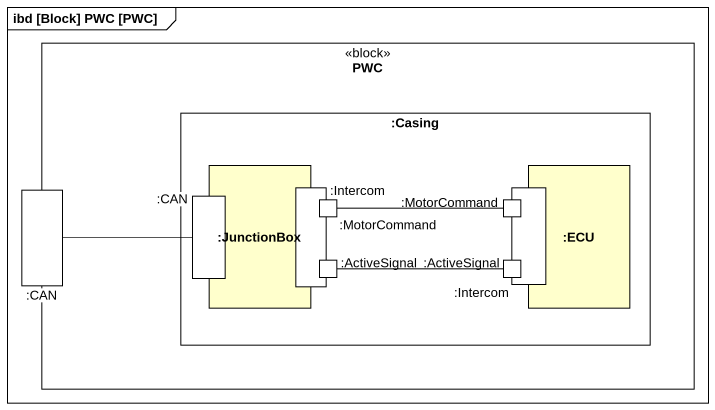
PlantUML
@startuml
mainframe ibd [Block] PWC [PWC]
rectangle PWC <<block>> {
  rectangle ":Casing" as Casing {
    rectangle ":JunctionBox" as JunctionBox {
      port ":CAN" as CAN_2
      port ":Intercom" as Intercom
    }
    port ":MotorCommand" as MotorCommand
    port ":MotorCommand" as MotorCommand_2
    rectangle ":ECU" as ECU {
      port ":Intercom" as Intercom_2
    }
    port ":ActiveSignal" as ActiveSignal
    port ":ActiveSignal" as ActiveSignal_2
  }
  port ":CAN" as CAN
}
CAN -right- CAN_2
MotorCommand -right- MotorCommand_2
ActiveSignal -right- ActiveSignal_2
@enduml
